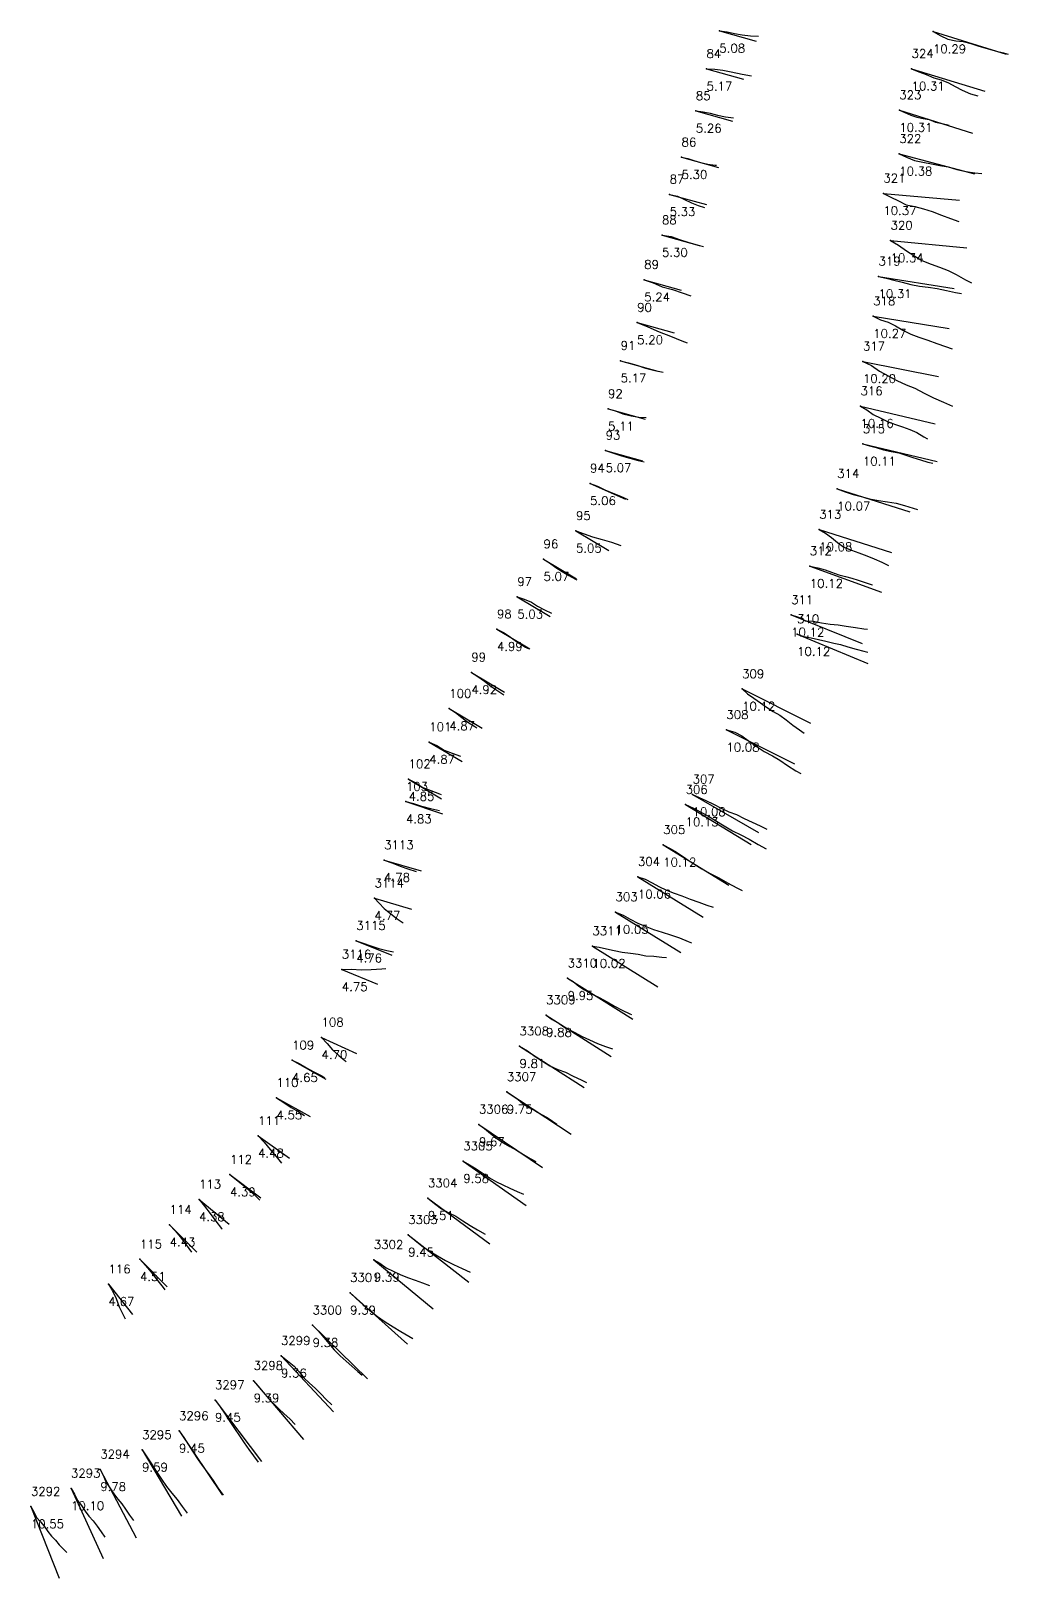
# Model space of a CAD drawing. Extents: x 748677 to 748805, y 8930419 to 8930541.
# Drawn here: x 748677.4 to 748711.5, y 8930419 to 8930473.1 of the extents above; entities that cross this region are included whole.
import ezdxf

# ---------------------------------------------------------------- set-up
doc = ezdxf.new("R2010")
doc.units = 0
for name, color, linetype in [('Hole', 7, 'Continuous'), ('Length', 7, 'Continuous'), ('Number', 7, 'Continuous'), ('Real Hole', 7, 'Continuous'), ('Theoretical Hole', 7, 'Continuous')]:
    doc.layers.add(name, color=color, linetype=linetype)
doc.styles.get("Standard").update_dxf_attribs({"font": 'simplex.shx'})

msp = doc.modelspace()

# ---------------------------------------------------------------- linework, layer by layer
at = {"layer": 'Hole', "color": 244, "true_color": 0x0a11ff}
for p in [(748701.431, 8930473.083, 189.817), (748708.891, 8930473.058, 189.814), (748700.981, 8930471.759, 189.859), (748708.141, 8930471.762, 189.844), (748700.608, 8930470.289, 189.989), (748707.715, 8930470.318, 189.865), (748700.108, 8930468.669, 189.968), (748707.712, 8930468.789, 189.917), (748699.694, 8930467.374, 190.05), (748707.158, 8930467.411, 189.795), (748699.427, 8930465.952, 189.999), (748707.408, 8930465.763, 189.883), (748698.804, 8930464.394, 189.852), (748706.987, 8930464.51, 189.802), (748698.559, 8930462.897, 189.817), (748706.801, 8930463.121, 189.668), (748697.983, 8930461.565, 189.957), (748706.444, 8930461.543, 189.595), (748697.544, 8930459.882, 189.843), (748706.359, 8930459.98, 189.641), (748697.459, 8930458.43, 189.714), (748706.44, 8930458.657, 189.65), (748696.916, 8930457.281, 189.616), (748705.544, 8930457.093, 189.53), (748696.422, 8930455.622, 189.644), (748704.917, 8930455.668, 189.652), (748695.289, 8930454.635, 189.787), (748704.588, 8930454.392, 189.604), (748694.374, 8930453.317, 189.787), (748703.937, 8930452.687, 189.638), (748693.664, 8930452.188, 189.734), (748704.145, 8930452.016, 189.281), (748692.77, 8930450.68, 189.689), (748702.225, 8930450.1, 189.546), (748691.998, 8930449.414, 189.537), (748701.676, 8930448.672, 189.498), (748691.298, 8930448.247, 189.565), (748690.577, 8930446.953, 189.622), (748690.486, 8930446.165, 189.47), (748700.25, 8930446.06, 189.618), (748700.494, 8930446.418, 189.269), (748699.468, 8930444.656, 189.602), (748689.725, 8930444.122, 189.417), (748698.586, 8930443.541, 189.748), (748689.388, 8930442.79, 189.366), (748697.803, 8930442.309, 189.692), (748688.75, 8930441.305, 189.434), (748696.997, 8930441.12, 189.47), (748688.245, 8930440.304, 189.378), (748696.13, 8930439.995, 189.413), (748695.38, 8930438.711, 189.296), (748687.537, 8930437.933, 189.341), (748694.45, 8930437.623, 189.255), (748686.509, 8930437.132, 189.217), (748685.963, 8930435.826, 189.104), (748694.008, 8930436.027, 189.172), (748693.036, 8930434.891, 188.97), (748685.321, 8930434.491, 189.027), (748692.489, 8930433.607, 189.134), (748684.34, 8930433.139, 188.836), (748683.259, 8930432.271, 188.806), (748691.255, 8930432.315, 188.99), (748682.232, 8930431.387, 188.985), (748690.563, 8930431.034, 188.744), (748681.195, 8930430.181, 189.087), (748689.363, 8930430.163, 188.661), (748680.098, 8930429.311, 189.175), (748688.536, 8930429.012, 188.74), (748687.223, 8930427.876, 188.811), (748686.124, 8930426.811, 188.778), (748685.164, 8930425.94, 188.749), (748683.819, 8930425.266, 188.84), (748682.563, 8930424.185, 188.887), (748681.272, 8930423.522, 188.919), (748679.812, 8930422.845, 189.008), (748678.791, 8930422.179, 189.19), (748677.39, 8930421.544, 189.578)]:
    msp.add_point(p, dxfattribs=at)
at = {"layer": 'Real Hole', "color": 1, "true_color": 0xff0000}
for points in [[(748701.431, 8930473.083, 189.817), (748701.7, 8930473.054, 188.854), (748701.961, 8930472.997, 187.891), (748702.226, 8930472.946, 186.928), (748702.514, 8930472.913, 185.971), (748702.798, 8930472.896, 185.012)], [(748708.891, 8930473.058, 189.814), (748709.145, 8930472.929, 188.855), (748709.408, 8930472.801, 187.899), (748709.684, 8930472.739, 186.94), (748709.939, 8930472.712, 185.973), (748710.211, 8930472.642, 185.014), (748710.493, 8930472.555, 184.058), (748710.781, 8930472.473, 183.104), (748711.064, 8930472.386, 182.149), (748711.356, 8930472.321, 181.195), (748711.511, 8930472.275, 180.722)], [(748700.981, 8930471.759, 189.859), (748701.268, 8930471.745, 188.901), (748701.553, 8930471.712, 187.943), (748701.837, 8930471.657, 186.986), (748702.221, 8930471.572, 186.067), (748702.557, 8930471.513, 185.126)], [(748708.141, 8930471.762, 189.844), (748708.393, 8930471.656, 188.882), (748708.652, 8930471.558, 187.921), (748708.917, 8930471.45, 186.963), (748709.171, 8930471.371, 185.999), (748709.427, 8930471.268, 185.038), (748709.665, 8930471.148, 184.074), (748709.913, 8930471.015, 183.114), (748710.201, 8930470.889, 182.165), (748710.454, 8930470.811, 181.201)], [(748700.608, 8930470.289, 189.989), (748700.862, 8930470.258, 189.022), (748701.109, 8930470.209, 188.055), (748701.369, 8930470.143, 187.091), (748701.641, 8930470.081, 186.131), (748701.923, 8930470.043, 185.172)], [(748707.715, 8930470.318, 189.865), (748707.908, 8930470.235, 188.887), (748708.113, 8930470.14, 187.913), (748708.327, 8930470.072, 186.939), (748708.542, 8930470.026, 185.963), (748708.758, 8930469.988, 184.988), (748708.975, 8930469.901, 184.015), (748709.213, 8930469.847, 183.045), (748709.459, 8930469.787, 182.078)], [(748700.108, 8930468.669, 189.968), (748700.328, 8930468.625, 188.993), (748700.54, 8930468.557, 188.018), (748700.771, 8930468.493, 187.048), (748701.027, 8930468.432, 186.083), (748701.284, 8930468.394, 185.117), (748701.328, 8930468.39, 184.922)], [(748707.712, 8930468.789, 189.917), (748707.969, 8930468.675, 188.957), (748708.243, 8930468.562, 188.002), (748708.531, 8930468.497, 187.047), (748708.841, 8930468.444, 186.098), (748709.133, 8930468.389, 185.143), (748709.425, 8930468.332, 184.188), (748709.727, 8930468.246, 183.239), (748710.037, 8930468.178, 182.29), (748710.353, 8930468.133, 181.343), (748710.593, 8930468.102, 180.58)], [(748699.694, 8930467.374, 190.05), (748699.967, 8930467.313, 189.09), (748700.217, 8930467.199, 188.128), (748700.453, 8930467.079, 187.164), (748700.691, 8930466.983, 186.198), (748700.912, 8930466.911, 185.328)], [(748707.158, 8930467.411, 189.795), (748707.42, 8930467.28, 188.839), (748707.688, 8930467.144, 187.885), (748707.955, 8930467.013, 186.93), (748708.258, 8930466.954, 185.979), (748708.553, 8930466.875, 185.027), (748708.863, 8930466.772, 184.082), (748709.182, 8930466.645, 183.143), (748709.502, 8930466.534, 182.202), (748709.796, 8930466.43, 181.252)], [(748699.427, 8930465.952, 189.999), (748699.743, 8930465.906, 189.051), (748700.039, 8930465.8, 188.102), (748700.367, 8930465.694, 187.163), (748700.734, 8930465.592, 186.239), (748700.873, 8930465.553, 185.866)], [(748707.408, 8930465.763, 189.883), (748707.689, 8930465.596, 188.938), (748707.965, 8930465.406, 187.996), (748708.224, 8930465.245, 187.043), (748708.502, 8930465.069, 186.099), (748708.823, 8930464.936, 185.161), (748709.12, 8930464.829, 184.213), (748709.419, 8930464.715, 183.265), (748709.703, 8930464.578, 182.316), (748710.027, 8930464.393, 181.388), (748710.235, 8930464.281, 180.729)], [(748698.804, 8930464.394, 189.852), (748699.115, 8930464.28, 188.908), (748699.435, 8930464.151, 187.97), (748699.791, 8930464.052, 187.041), (748700.127, 8930463.937, 186.106), (748700.433, 8930463.827, 185.267)], [(748706.987, 8930464.51, 189.802), (748707.258, 8930464.443, 188.842), (748707.526, 8930464.384, 187.88), (748707.808, 8930464.306, 186.924), (748708.111, 8930464.23, 185.974), (748708.415, 8930464.174, 185.023), (748708.719, 8930464.131, 184.071), (748709.036, 8930464.093, 183.124), (748709.357, 8930464.016, 182.18), (748709.679, 8930463.947, 181.236), (748709.881, 8930463.908, 180.672)], [(748698.559, 8930462.897, 189.817), (748698.937, 8930462.744, 188.904), (748699.327, 8930462.577, 187.998), (748699.72, 8930462.425, 187.091), (748700.119, 8930462.264, 186.189), (748700.31, 8930462.187, 185.733)], [(748706.801, 8930463.121, 189.668), (748707.061, 8930462.994, 188.711), (748707.32, 8930462.908, 187.749), (748707.579, 8930462.78, 186.791), (748707.84, 8930462.629, 185.838), (748708.111, 8930462.495, 184.885), (748708.397, 8930462.389, 183.932), (748708.705, 8930462.282, 182.987), (748709.024, 8930462.161, 182.047), (748709.321, 8930462.066, 181.097), (748709.564, 8930461.979, 180.34)], [(748697.983, 8930461.565, 189.957), (748698.258, 8930461.496, 188.998), (748698.542, 8930461.407, 188.043), (748698.849, 8930461.309, 187.097), (748699.182, 8930461.224, 186.157), (748699.462, 8930461.168, 185.304)], [(748706.444, 8930461.543, 189.595), (748706.739, 8930461.4, 188.65), (748707.016, 8930461.206, 187.709), (748707.32, 8930461.039, 186.771), (748707.622, 8930460.871, 185.833), (748707.955, 8930460.727, 184.901), (748708.259, 8930460.602, 183.957), (748708.584, 8930460.437, 183.025), (748708.911, 8930460.27, 182.095), (748709.257, 8930460.119, 181.169), (748709.569, 8930459.982, 180.336)], [(748697.544, 8930459.882, 189.843), (748697.803, 8930459.816, 188.879), (748698.064, 8930459.714, 187.919), (748698.346, 8930459.639, 186.963), (748698.614, 8930459.594, 186.001), (748698.871, 8930459.585, 185.138)], [(748706.359, 8930459.98, 189.641), (748706.579, 8930459.845, 188.675), (748706.804, 8930459.692, 187.713), (748707.07, 8930459.561, 186.757), (748707.32, 8930459.432, 185.798), (748707.579, 8930459.341, 184.836), (748707.829, 8930459.258, 183.872), (748708.086, 8930459.167, 182.91), (748708.324, 8930459.054, 181.945), (748708.572, 8930458.909, 180.987), (748708.696, 8930458.836, 180.508)], [(748697.459, 8930458.43, 189.714), (748697.731, 8930458.342, 188.756), (748698.015, 8930458.239, 187.803), (748698.304, 8930458.158, 186.849), (748698.595, 8930458.086, 185.895), (748698.808, 8930458.039, 185.23)], [(748706.44, 8930458.657, 189.65), (748706.678, 8930458.594, 188.681), (748706.91, 8930458.532, 187.71), (748707.156, 8930458.457, 186.744), (748707.427, 8930458.391, 185.783), (748707.692, 8930458.344, 184.82), (748707.94, 8930458.267, 183.855), (748708.189, 8930458.181, 182.89), (748708.448, 8930458.099, 181.927), (748708.713, 8930458.026, 180.966), (748708.887, 8930457.984, 180.289)], [(748696.916, 8930457.281, 189.616), (748697.173, 8930457.178, 188.655), (748697.436, 8930457.051, 187.699), (748697.705, 8930456.939, 186.742), (748697.978, 8930456.829, 185.786), (748698.239, 8930456.72, 184.932)], [(748705.544, 8930457.093, 189.53), (748705.821, 8930456.988, 188.575), (748706.099, 8930456.894, 187.619), (748706.378, 8930456.82, 186.661), (748706.673, 8930456.743, 185.709), (748706.987, 8930456.687, 184.761), (748707.306, 8930456.631, 183.815), (748707.606, 8930456.586, 182.862), (748707.896, 8930456.507, 181.908), (748708.197, 8930456.418, 180.959), (748708.353, 8930456.372, 180.486)], [(748696.422, 8930455.622, 189.644), (748696.709, 8930455.52, 188.691), (748697.001, 8930455.416, 187.741), (748697.336, 8930455.32, 186.803), (748697.662, 8930455.223, 185.863), (748697.992, 8930455.117, 184.925)], [(748704.917, 8930455.668, 189.652), (748705.139, 8930455.54, 188.685), (748705.345, 8930455.387, 187.719), (748705.551, 8930455.221, 186.755), (748705.78, 8930455.051, 185.796), (748706.043, 8930454.945, 184.837), (748706.296, 8930454.852, 183.874), (748706.583, 8930454.756, 182.921), (748706.835, 8930454.646, 181.959), (748707.102, 8930454.529, 181.003), (748707.34, 8930454.414, 180.143)], [(748695.289, 8930454.635, 189.787), (748695.5, 8930454.501, 188.819), (748695.717, 8930454.345, 187.855), (748695.936, 8930454.204, 186.89), (748696.172, 8930454.061, 185.928), (748696.404, 8930453.939, 184.963), (748696.451, 8930453.915, 184.771)], [(748704.588, 8930454.392, 189.604), (748704.864, 8930454.336, 188.644), (748705.127, 8930454.265, 187.682), (748705.347, 8930454.175, 186.711), (748705.606, 8930454.084, 185.749), (748705.831, 8930454.03, 184.776), (748706.056, 8930453.974, 183.804), (748706.28, 8930453.898, 182.832), (748706.517, 8930453.814, 181.864), (748706.732, 8930453.749, 180.89), (748706.777, 8930453.736, 180.695)], [(748694.374, 8930453.317, 189.787), (748694.617, 8930453.235, 188.821), (748694.868, 8930453.135, 187.858), (748695.08, 8930452.998, 186.89), (748695.326, 8930452.866, 185.93), (748695.57, 8930452.745, 184.967)], [(748703.937, 8930452.687, 189.638), (748704.192, 8930452.607, 188.675), (748704.425, 8930452.486, 187.709), (748704.708, 8930452.463, 186.751), (748705, 8930452.406, 185.796), (748705.301, 8930452.36, 184.843), (748705.573, 8930452.337, 183.881), (748705.857, 8930452.289, 182.924), (748706.179, 8930452.244, 181.978), (748706.479, 8930452.202, 181.025), (748706.599, 8930452.187, 180.644)], [(748693.664, 8930452.188, 189.734), (748693.912, 8930452.062, 188.773), (748694.14, 8930451.91, 187.812), (748694.38, 8930451.733, 186.857), (748694.665, 8930451.566, 185.913), (748694.749, 8930451.516, 185.63)], [(748704.145, 8930452.016, 189.281), (748704.384, 8930451.934, 188.313), (748704.633, 8930451.89, 187.346), (748704.89, 8930451.834, 186.381), (748705.149, 8930451.767, 185.418), (748705.425, 8930451.704, 184.458), (748705.663, 8930451.649, 183.489), (748705.917, 8930451.57, 182.525), (748706.202, 8930451.494, 181.569), (748706.474, 8930451.42, 180.61), (748706.612, 8930451.382, 180.131)], [(748692.77, 8930450.68, 189.689), (748692.993, 8930450.531, 188.725), (748693.224, 8930450.37, 187.766), (748693.454, 8930450.203, 186.807), (748693.69, 8930450.033, 185.851), (748693.908, 8930449.9, 184.988)], [(748702.225, 8930450.1, 189.546), (748702.417, 8930449.935, 188.579), (748702.636, 8930449.785, 187.615), (748702.865, 8930449.622, 186.655), (748703.079, 8930449.468, 185.69), (748703.311, 8930449.315, 184.729), (748703.547, 8930449.18, 183.767), (748703.758, 8930449.024, 182.802), (748703.997, 8930448.84, 181.849), (748704.231, 8930448.671, 180.891), (748704.396, 8930448.557, 180.221)], [(748691.998, 8930449.414, 189.537), (748692.215, 8930449.278, 188.57), (748692.433, 8930449.11, 187.609), (748692.65, 8930448.944, 186.647), (748692.887, 8930448.793, 185.687), (748692.958, 8930448.747, 185.399)], [(748701.676, 8930448.672, 189.498), (748701.965, 8930448.596, 188.544), (748702.214, 8930448.462, 187.585), (748702.441, 8930448.299, 186.624), (748702.719, 8930448.104, 185.684), (748702.989, 8930447.919, 184.739), (748703.287, 8930447.767, 183.796), (748703.547, 8930447.61, 182.844), (748703.813, 8930447.423, 181.898), (748704.103, 8930447.246, 180.958), (748704.27, 8930447.146, 180.39)], [(748691.298, 8930448.247, 189.565), (748691.558, 8930448.122, 188.608), (748691.82, 8930447.963, 187.656), (748692.096, 8930447.863, 186.7), (748692.388, 8930447.75, 185.75)], [(748690.577, 8930446.953, 189.622), (748690.825, 8930446.826, 188.662), (748691.071, 8930446.664, 187.706), (748691.359, 8930446.55, 186.755), (748691.655, 8930446.435, 185.807), (748691.711, 8930446.411, 185.616)], [(748690.486, 8930446.165, 189.47), (748690.754, 8930446.098, 188.509), (748691.034, 8930446.01, 187.553), (748691.341, 8930445.929, 186.605), (748691.66, 8930445.858, 185.66)], [(748700.25, 8930446.06, 189.618), (748700.524, 8930445.934, 188.664), (748700.787, 8930445.799, 187.709), (748701.052, 8930445.656, 186.756), (748701.334, 8930445.487, 185.811), (748701.597, 8930445.315, 184.862), (748701.889, 8930445.144, 183.921), (748702.181, 8930445.007, 182.975), (748702.473, 8930444.854, 182.03), (748702.784, 8930444.669, 181.098), (748703.065, 8930444.52, 180.256)], [(748700.494, 8930446.418, 189.269), (748700.728, 8930446.313, 188.302), (748700.962, 8930446.207, 187.336), (748701.226, 8930446.076, 186.381), (748701.488, 8930445.941, 185.425), (748701.759, 8930445.811, 184.471), (748702.027, 8930445.711, 183.513), (748702.293, 8930445.572, 182.559), (748702.57, 8930445.444, 181.607), (748702.857, 8930445.316, 180.657), (748703.09, 8930445.206, 179.9)], [(748699.468, 8930444.656, 189.602), (748699.708, 8930444.533, 188.639), (748699.938, 8930444.404, 187.675), (748700.254, 8930444.177, 186.753), (748700.536, 8930443.993, 185.812), (748700.812, 8930443.823, 184.866), (748701.111, 8930443.661, 183.925), (748701.413, 8930443.504, 182.985), (748701.716, 8930443.333, 182.047), (748702.035, 8930443.161, 181.115), (748702.221, 8930443.067, 180.553)], [(748689.725, 8930444.122, 189.417), (748689.997, 8930444.027, 188.459), (748690.28, 8930443.912, 187.507), (748690.546, 8930443.817, 186.548), (748690.846, 8930443.73, 185.704)], [(748698.586, 8930443.541, 189.748), (748698.843, 8930443.455, 188.785), (748699.079, 8930443.333, 187.821), (748699.317, 8930443.202, 186.859), (748699.584, 8930443.076, 185.904), (748699.853, 8930442.97, 184.946), (748700.125, 8930442.871, 183.989), (748700.408, 8930442.764, 183.036), (748700.709, 8930442.649, 182.089), (748700.997, 8930442.546, 181.137), (748701.214, 8930442.481, 180.475)], [(748689.388, 8930442.79, 189.366), (748689.551, 8930442.622, 188.394), (748689.719, 8930442.434, 187.426), (748689.952, 8930442.243, 186.472), (748690.179, 8930442.078, 185.513), (748690.391, 8930441.935, 184.546)], [(748697.803, 8930442.309, 189.692), (748698.067, 8930442.196, 188.734), (748698.318, 8930442.062, 187.775), (748698.583, 8930441.92, 186.822), (748698.834, 8930441.817, 185.859), (748699.131, 8930441.698, 184.912), (748699.436, 8930441.608, 183.964), (748699.729, 8930441.517, 183.012), (748700.038, 8930441.409, 182.067), (748700.338, 8930441.286, 181.121), (748700.457, 8930441.238, 180.742)], [(748688.75, 8930441.305, 189.434), (748688.996, 8930441.219, 188.469), (748689.255, 8930441.125, 187.507), (748689.538, 8930441.037, 186.552), (748689.821, 8930440.967, 185.596), (748690.048, 8930440.922, 184.726)], [(748696.997, 8930441.12, 189.47), (748697.238, 8930441.08, 188.5), (748697.494, 8930441.022, 187.535), (748697.759, 8930440.965, 186.573), (748698.031, 8930440.91, 185.612), (748698.332, 8930440.87, 184.659), (748698.594, 8930440.834, 183.695), (748698.857, 8930440.781, 182.732), (748699.136, 8930440.767, 181.772), (748699.419, 8930440.737, 180.813), (748699.586, 8930440.725, 180.237)], [(748688.245, 8930440.304, 189.378), (748688.581, 8930440.312, 188.436), (748688.927, 8930440.289, 187.498), (748689.27, 8930440.308, 186.559), (748689.638, 8930440.331, 185.63), (748689.78, 8930440.34, 185.256)], [(748696.13, 8930439.995, 189.413), (748696.325, 8930439.879, 188.439), (748696.523, 8930439.726, 187.471), (748696.719, 8930439.589, 186.5), (748696.992, 8930439.444, 185.549), (748697.26, 8930439.315, 184.594), (748697.512, 8930439.171, 183.637), (748697.773, 8930439.018, 182.684), (748698.033, 8930438.888, 181.727), (748698.309, 8930438.754, 180.776), (748698.362, 8930438.726, 180.585)], [(748695.38, 8930438.711, 189.296), (748695.597, 8930438.562, 188.331), (748695.83, 8930438.414, 187.37), (748696.064, 8930438.257, 186.411), (748696.361, 8930438.115, 185.466), (748696.641, 8930437.966, 184.518), (748696.893, 8930437.848, 183.558), (748697.176, 8930437.713, 182.608), (748697.459, 8930437.61, 181.654), (748697.693, 8930437.534, 180.893)], [(748687.537, 8930437.933, 189.341), (748687.73, 8930437.72, 188.383), (748687.924, 8930437.501, 187.427), (748688.139, 8930437.301, 186.471), (748688.356, 8930437.123, 185.511), (748688.397, 8930437.082, 185.32)], [(748694.45, 8930437.623, 189.255), (748694.73, 8930437.467, 188.308), (748694.993, 8930437.264, 187.364), (748695.251, 8930437.103, 186.412), (748695.509, 8930436.939, 185.46), (748695.785, 8930436.816, 184.507), (748696.059, 8930436.716, 183.55), (748696.324, 8930436.576, 182.596), (748696.608, 8930436.449, 181.645), (748696.785, 8930436.359, 180.974)], [(748686.509, 8930437.132, 189.217), (748686.762, 8930437.015, 188.257), (748687.012, 8930436.869, 187.299), (748687.271, 8930436.734, 186.343), (748687.526, 8930436.599, 185.386), (748687.658, 8930436.524, 184.909)], [(748685.963, 8930435.826, 189.104), (748686.216, 8930435.657, 188.151), (748686.473, 8930435.484, 187.201), (748686.725, 8930435.349, 186.242), (748686.938, 8930435.209, 185.379)], [(748694.008, 8930436.027, 189.172), (748694.194, 8930435.907, 188.197), (748694.388, 8930435.772, 187.225), (748694.579, 8930435.611, 186.257), (748694.815, 8930435.468, 185.296), (748695.016, 8930435.354, 184.323), (748695.214, 8930435.244, 183.349), (748695.418, 8930435.132, 182.376), (748695.604, 8930435.004, 181.402), (748695.757, 8930434.904, 180.623)], [(748693.036, 8930434.891, 188.97), (748693.231, 8930434.744, 188), (748693.432, 8930434.573, 187.036), (748693.655, 8930434.404, 186.075), (748693.887, 8930434.246, 185.116), (748694.114, 8930434.116, 184.151), (748694.343, 8930433.992, 183.185), (748694.595, 8930433.844, 182.229), (748694.827, 8930433.706, 181.266), (748695.023, 8930433.601, 180.498)], [(748685.321, 8930434.491, 189.027), (748685.531, 8930434.268, 188.075), (748685.744, 8930434.019, 187.13), (748685.954, 8930433.766, 186.186), (748686.142, 8930433.54, 185.335)], [(748692.489, 8930433.607, 189.134), (748692.71, 8930433.485, 188.166), (748692.933, 8930433.336, 187.203), (748693.176, 8930433.179, 186.246), (748693.405, 8930433.029, 185.284), (748693.644, 8930432.891, 184.323), (748693.873, 8930432.787, 183.355), (748694.114, 8930432.667, 182.392), (748694.37, 8930432.554, 181.432), (748694.589, 8930432.455, 180.565)], [(748684.34, 8930433.139, 188.836), (748684.569, 8930432.951, 187.881), (748684.806, 8930432.774, 186.926), (748685.052, 8930432.556, 185.981), (748685.288, 8930432.335, 185.035), (748685.382, 8930432.246, 184.657)], [(748683.259, 8930432.271, 188.806), (748683.455, 8930432.032, 187.855), (748683.648, 8930431.783, 186.906), (748683.849, 8930431.516, 185.963), (748684.043, 8930431.262, 185.016), (748684.065, 8930431.238, 184.921)], [(748691.255, 8930432.315, 188.99), (748691.483, 8930432.131, 188.034), (748691.725, 8930431.949, 187.081), (748691.982, 8930431.808, 186.125), (748692.226, 8930431.682, 185.163), (748692.467, 8930431.529, 184.205), (748692.727, 8930431.366, 183.253), (748692.989, 8930431.21, 182.301), (748693.246, 8930431.063, 181.346)], [(748682.232, 8930431.387, 188.985), (748682.424, 8930431.175, 188.027), (748682.611, 8930430.949, 187.071), (748682.809, 8930430.69, 186.125), (748683.002, 8930430.433, 185.178)], [(748690.563, 8930431.034, 188.744), (748690.798, 8930430.849, 187.79), (748691.041, 8930430.647, 186.841), (748691.3, 8930430.474, 185.891), (748691.585, 8930430.298, 184.948), (748691.862, 8930430.138, 184.001), (748692.146, 8930430, 183.052), (748692.448, 8930429.865, 182.109), (748692.733, 8930429.732, 181.159)], [(748681.195, 8930430.181, 189.087), (748681.391, 8930429.97, 188.129), (748681.584, 8930429.736, 187.176), (748681.78, 8930429.485, 186.229), (748682.007, 8930429.2, 185.297), (748682.071, 8930429.12, 185.015)], [(748689.363, 8930430.163, 188.661), (748689.577, 8930430.042, 187.692), (748689.793, 8930429.888, 186.727), (748690.035, 8930429.768, 185.765), (748690.285, 8930429.648, 184.804), (748690.545, 8930429.545, 183.844), (748690.803, 8930429.455, 182.882), (748691.063, 8930429.356, 181.921), (748691.302, 8930429.265, 181.058)], [(748680.098, 8930429.311, 189.175), (748680.238, 8930429.077, 188.213), (748680.363, 8930428.812, 187.257), (748680.474, 8930428.527, 186.305), (748680.609, 8930428.241, 185.356), (748680.675, 8930428.097, 184.882)], [(748688.536, 8930429.012, 188.74), (748688.752, 8930428.814, 187.784), (748688.975, 8930428.601, 186.833), (748689.229, 8930428.393, 185.888), (748689.491, 8930428.184, 184.946), (748689.755, 8930427.998, 183.999), (748690.034, 8930427.817, 183.056), (748690.311, 8930427.657, 182.109), (748690.588, 8930427.493, 181.162), (748690.727, 8930427.413, 180.689)], [(748687.223, 8930427.876, 188.811), (748687.425, 8930427.682, 187.851), (748687.614, 8930427.454, 186.896), (748687.791, 8930427.235, 185.936), (748687.973, 8930427.014, 184.978), (748688.189, 8930426.813, 184.023), (748688.398, 8930426.629, 183.062), (748688.598, 8930426.448, 182.099), (748688.808, 8930426.266, 181.139), (748688.956, 8930426.136, 180.467)], [(748686.124, 8930426.811, 188.778), (748686.351, 8930426.64, 187.819), (748686.577, 8930426.454, 186.863), (748686.751, 8930426.253, 185.899), (748686.919, 8930426.045, 184.935), (748687.118, 8930425.853, 183.974), (748687.316, 8930425.681, 183.009), (748687.512, 8930425.484, 182.049), (748687.701, 8930425.289, 181.086), (748687.893, 8930425.098, 180.124)], [(748685.164, 8930425.94, 188.749), (748685.33, 8930425.751, 187.781), (748685.498, 8930425.543, 186.818), (748685.678, 8930425.343, 185.854), (748685.863, 8930425.147, 184.891), (748686.047, 8930424.953, 183.928), (748686.231, 8930424.784, 182.959), (748686.428, 8930424.604, 181.996), (748686.612, 8930424.408, 181.033)], [(748683.819, 8930425.266, 188.84), (748683.995, 8930425.028, 187.885), (748684.172, 8930424.77, 186.935), (748684.336, 8930424.518, 185.981), (748684.498, 8930424.267, 185.027), (748684.669, 8930424.011, 184.076), (748684.831, 8930423.768, 183.119), (748684.998, 8930423.538, 182.16), (748685.16, 8930423.318, 181.198), (748685.33, 8930423.092, 180.239)], [(748682.563, 8930424.185, 188.887), (748682.73, 8930423.957, 187.928), (748682.895, 8930423.703, 186.975), (748683.051, 8930423.446, 186.021), (748683.224, 8930423.175, 185.074), (748683.406, 8930422.928, 184.122), (748683.579, 8930422.701, 183.164), (748683.755, 8930422.461, 182.209), (748683.916, 8930422.2, 181.257), (748684.098, 8930421.943, 180.308)], [(748681.272, 8930423.522, 188.919), (748681.433, 8930423.287, 187.96), (748681.605, 8930423.038, 187.007), (748681.768, 8930422.785, 186.054), (748681.947, 8930422.506, 185.11), (748682.127, 8930422.25, 184.16), (748682.307, 8930422.013, 183.206), (748682.494, 8930421.787, 182.25), (748682.672, 8930421.552, 181.294), (748682.85, 8930421.309, 180.341)], [(748679.812, 8930422.845, 189.008), (748679.915, 8930422.641, 188.034), (748680.004, 8930422.41, 187.066), (748680.142, 8930422.195, 186.099), (748680.28, 8930421.991, 185.129), (748680.425, 8930421.808, 184.157), (748680.565, 8930421.641, 183.181), (748680.693, 8930421.457, 182.207), (748680.83, 8930421.25, 181.238), (748680.974, 8930421.053, 180.268)], [(748678.791, 8930422.179, 189.19), (748678.913, 8930421.982, 188.217), (748679.019, 8930421.758, 187.248), (748679.15, 8930421.581, 186.273), (748679.282, 8930421.389, 185.3), (748679.415, 8930421.213, 184.325), (748679.559, 8930421.042, 183.35), (748679.707, 8930420.865, 182.377), (748679.842, 8930420.666, 181.407), (748679.975, 8930420.477, 180.434)], [(748677.39, 8930421.544, 189.578), (748677.488, 8930421.359, 188.6), (748677.584, 8930421.158, 187.625), (748677.719, 8930421.011, 186.645), (748677.851, 8930420.855, 185.667), (748677.975, 8930420.675, 184.691), (748678.112, 8930420.51, 183.714), (748678.245, 8930420.372, 182.733), (748678.381, 8930420.213, 181.755), (748678.516, 8930420.069, 180.774), (748678.646, 8930419.941, 179.893)]]:
    msp.add_polyline3d(points, dxfattribs=at)
at = {"layer": 'Theoretical Hole', "color": 244, "true_color": 0x0a11ff}
for p, q in [((748701.431, 8930473.083, 189.817), (748702.714, 8930472.727, 184.914)), ((748708.891, 8930473.058, 189.814), (748711.448, 8930472.27, 179.878)), ((748700.981, 8930471.759, 189.859), (748702.271, 8930471.401, 184.865)), ((748708.141, 8930471.762, 189.844), (748710.702, 8930470.981, 179.888)), ((748700.608, 8930470.289, 189.989), (748701.893, 8930469.933, 184.901)), ((748707.715, 8930470.318, 189.865), (748710.266, 8930469.517, 179.908)), ((748700.108, 8930468.669, 189.968), (748701.396, 8930468.312, 184.839)), ((748707.712, 8930468.789, 189.917), (748710.335, 8930468.096, 179.898)), ((748699.694, 8930467.374, 190.05), (748700.983, 8930467.016, 184.891)), ((748707.158, 8930467.411, 189.795), (748709.819, 8930467.174, 179.775)), ((748699.427, 8930465.952, 189.999), (748700.72, 8930465.593, 184.872)), ((748707.408, 8930465.763, 189.883), (748710.076, 8930465.511, 179.896)), ((748698.804, 8930464.394, 189.852), (748700.098, 8930464.035, 184.787)), ((748706.987, 8930464.51, 189.802), (748709.632, 8930464.083, 179.846)), ((748698.559, 8930462.897, 189.817), (748699.854, 8930462.538, 184.794)), ((748706.801, 8930463.121, 189.668), (748709.449, 8930462.694, 179.754)), ((748697.983, 8930461.565, 189.957), (748699.28, 8930461.205, 184.965)), ((748706.444, 8930461.543, 189.595), (748709.077, 8930461.018, 179.755)), ((748697.544, 8930459.882, 189.843), (748698.838, 8930459.523, 184.913)), ((748706.359, 8930459.98, 189.641), (748708.968, 8930459.361, 179.841)), ((748697.459, 8930458.43, 189.714), (748698.751, 8930458.072, 184.824)), ((748706.44, 8930458.657, 189.65), (748709.036, 8930458.041, 179.898)), ((748696.916, 8930457.281, 189.616), (748698.152, 8930456.735, 184.74)), ((748705.544, 8930457.093, 189.53), (748708.083, 8930456.291, 179.818)), ((748696.422, 8930455.622, 189.644), (748697.575, 8930454.937, 184.775)), ((748704.917, 8930455.668, 189.652), (748707.446, 8930454.865, 179.927)), ((748695.289, 8930454.635, 189.787), (748696.445, 8930453.948, 184.899)), ((748704.588, 8930454.392, 189.604), (748707.096, 8930453.485, 179.842)), ((748694.374, 8930453.317, 189.787), (748695.526, 8930452.632, 184.939)), ((748703.937, 8930452.687, 189.638), (748706.411, 8930451.687, 179.876)), ((748693.664, 8930452.188, 189.734), (748694.817, 8930451.502, 184.928)), ((748704.145, 8930452.016, 189.281), (748706.619, 8930450.992, 179.522)), ((748692.77, 8930450.68, 189.689), (748693.927, 8930449.992, 184.957)), ((748702.225, 8930450.1, 189.546), (748704.608, 8930448.91, 179.783)), ((748691.998, 8930449.414, 189.537), (748693.152, 8930448.728, 184.856)), ((748701.676, 8930448.672, 189.498), (748704.051, 8930447.486, 179.774)), ((748691.298, 8930448.247, 189.565), (748692.45, 8930447.562, 184.883)), ((748690.577, 8930446.953, 189.622), (748691.732, 8930446.266, 184.962)), ((748690.486, 8930446.165, 189.47), (748691.76, 8930445.735, 184.831)), ((748700.25, 8930446.06, 189.618), (748702.543, 8930444.669, 179.849)), ((748700.494, 8930446.418, 189.269), (748702.797, 8930445.084, 179.547)), ((748699.468, 8930444.656, 189.602), (748701.762, 8930443.252, 179.846)), ((748689.725, 8930444.122, 189.417), (748691.014, 8930443.745, 184.83)), ((748698.586, 8930443.541, 189.748), (748700.864, 8930442.126, 180.052)), ((748689.388, 8930442.79, 189.366), (748690.681, 8930442.412, 184.79)), ((748697.803, 8930442.309, 189.692), (748700.083, 8930440.893, 180.007)), ((748688.75, 8930441.305, 189.434), (748689.991, 8930440.803, 184.866)), ((748696.997, 8930441.12, 189.47), (748699.279, 8930439.703, 179.817)), ((748688.245, 8930440.304, 189.378), (748689.487, 8930439.795, 184.821)), ((748696.13, 8930439.995, 189.413), (748698.405, 8930438.571, 179.832)), ((748695.38, 8930438.711, 189.296), (748697.65, 8930437.267, 179.789)), ((748687.537, 8930437.933, 189.341), (748688.758, 8930437.373, 184.837)), ((748694.45, 8930437.623, 189.255), (748696.709, 8930436.185, 179.818)), ((748686.509, 8930437.132, 189.217), (748687.684, 8930436.473, 184.766)), ((748685.963, 8930435.826, 189.104), (748687.139, 8930435.166, 184.758)), ((748694.008, 8930436.027, 189.172), (748696.25, 8930434.552, 179.799)), ((748693.036, 8930434.891, 188.97), (748695.255, 8930433.385, 179.679)), ((748685.321, 8930434.491, 189.027), (748686.416, 8930433.712, 184.753)), ((748692.489, 8930433.607, 189.134), (748694.681, 8930432.063, 179.937)), ((748684.34, 8930433.139, 188.836), (748685.413, 8930432.328, 184.657)), ((748683.259, 8930432.271, 188.806), (748684.307, 8930431.413, 184.641)), ((748691.255, 8930432.315, 188.99), (748693.414, 8930430.724, 179.866)), ((748682.232, 8930431.387, 188.985), (748683.177, 8930430.426, 184.765)), ((748690.563, 8930431.034, 188.744), (748692.68, 8930429.387, 179.683)), ((748681.195, 8930430.181, 189.087), (748682.142, 8930429.219, 184.784)), ((748689.363, 8930430.163, 188.661), (748691.432, 8930428.448, 179.664)), ((748680.098, 8930429.311, 189.175), (748680.939, 8930428.256, 184.704)), ((748688.536, 8930429.012, 188.74), (748690.541, 8930427.223, 179.743)), ((748687.223, 8930427.876, 188.811), (748689.148, 8930426.008, 179.823)), ((748686.124, 8930426.811, 188.778), (748687.96, 8930424.856, 179.81)), ((748685.164, 8930425.94, 188.749), (748686.905, 8930423.887, 179.753)), ((748683.819, 8930425.266, 188.84), (748685.446, 8930423.123, 179.781)), ((748682.563, 8930424.185, 188.887), (748684.066, 8930421.958, 179.827)), ((748681.272, 8930423.522, 188.919), (748682.649, 8930421.21, 179.714)), ((748679.812, 8930422.845, 189.008), (748681.061, 8930420.458, 179.606)), ((748678.791, 8930422.179, 189.19), (748679.91, 8930419.734, 179.455)), ((748677.39, 8930421.544, 189.578), (748678.379, 8930419.048, 179.375))]:
    msp.add_line(p, q, dxfattribs=at)

# ---------------------------------------------------------------- texts
at = {"layer": 'Length', "color": 244, "true_color": 0x0a11ff}
for s, p in [('5.08', (748701.431, 8930472.329, 189.817)), ('10.29', (748708.891, 8930472.304, 189.814)), ('5.17', (748700.981, 8930471.005, 189.859)), ('10.31', (748708.141, 8930471.008, 189.844)), ('5.26', (748700.608, 8930469.535, 189.989)), ('10.31', (748707.715, 8930469.564, 189.865)), ('5.30', (748700.108, 8930467.915, 189.968)), ('10.38', (748707.712, 8930468.035, 189.917)), ('5.33', (748699.694, 8930466.62, 190.05)), ('10.37', (748707.158, 8930466.657, 189.795)), ('5.30', (748699.427, 8930465.198, 189.999)), ('10.34', (748707.408, 8930465.009, 189.883)), ('5.24', (748698.804, 8930463.64, 189.852)), ('10.31', (748706.987, 8930463.756, 189.802)), ('5.20', (748698.559, 8930462.143, 189.817)), ('10.27', (748706.801, 8930462.367, 189.668)), ('5.17', (748697.983, 8930460.811, 189.957)), ('10.20', (748706.444, 8930460.789, 189.595)), ('10.16', (748706.359, 8930459.226, 189.641)), ('5.11', (748697.544, 8930459.128, 189.843)), ('5.07', (748697.459, 8930457.676, 189.714)), ('10.11', (748706.44, 8930457.903, 189.65)), ('5.06', (748696.916, 8930456.527, 189.616)), ('10.07', (748705.544, 8930456.339, 189.53)), ('5.05', (748696.422, 8930454.868, 189.644)), ('10.08', (748704.917, 8930454.914, 189.652)), ('5.07', (748695.289, 8930453.881, 189.787)), ('10.12', (748704.588, 8930453.638, 189.604)), ('5.03', (748694.374, 8930452.563, 189.787)), ('10.12', (748703.937, 8930451.933, 189.638)), ('4.99', (748693.664, 8930451.434, 189.734)), ('10.12', (748704.145, 8930451.262, 189.281)), ('4.92', (748692.77, 8930449.926, 189.689)), ('10.12', (748702.225, 8930449.346, 189.546)), ('4.87', (748691.998, 8930448.66, 189.537)), ('10.08', (748701.676, 8930447.918, 189.498)), ('4.87', (748691.298, 8930447.493, 189.565)), ('4.85', (748690.577, 8930446.199, 189.622)), ('4.83', (748690.486, 8930445.411, 189.47)), ('10.13', (748700.25, 8930445.306, 189.618)), ('10.08', (748700.494, 8930445.664, 189.269)), ('10.12', (748699.468, 8930443.902, 189.602)), ('4.78', (748689.725, 8930443.368, 189.417)), ('10.06', (748698.586, 8930442.787, 189.748)), ('4.77', (748689.388, 8930442.036, 189.366)), ('10.05', (748697.803, 8930441.555, 189.692)), ('4.76', (748688.75, 8930440.551, 189.434)), ('10.02', (748696.997, 8930440.366, 189.47)), ('4.75', (748688.245, 8930439.55, 189.378)), ('9.95', (748696.13, 8930439.241, 189.413)), ('9.88', (748695.38, 8930437.957, 189.296)), ('4.70', (748687.537, 8930437.179, 189.341)), ('9.81', (748694.45, 8930436.869, 189.255)), ('4.65', (748686.509, 8930436.378, 189.217)), ('4.55', (748685.963, 8930435.072, 189.104)), ('9.75', (748694.008, 8930435.273, 189.172)), ('9.67', (748693.036, 8930434.137, 188.97)), ('4.48', (748685.321, 8930433.737, 189.027)), ('9.58', (748692.489, 8930432.853, 189.134)), ('4.39', (748684.34, 8930432.385, 188.836)), ('4.38', (748683.259, 8930431.517, 188.806)), ('9.51', (748691.255, 8930431.561, 188.99)), ('4.43', (748682.232, 8930430.633, 188.985)), ('9.45', (748690.563, 8930430.28, 188.744)), ('4.51', (748681.195, 8930429.427, 189.087)), ('9.39', (748689.363, 8930429.409, 188.661)), ('4.67', (748680.098, 8930428.557, 189.175)), ('9.39', (748688.536, 8930428.258, 188.74)), ('9.38', (748687.223, 8930427.122, 188.811)), ('9.36', (748686.124, 8930426.057, 188.778)), ('9.39', (748685.164, 8930425.186, 188.749)), ('9.45', (748683.819, 8930424.512, 188.84)), ('9.45', (748682.563, 8930423.431, 188.887)), ('9.59', (748681.272, 8930422.768, 188.919)), ('9.78', (748679.812, 8930422.091, 189.008)), ('10.10', (748678.791, 8930421.425, 189.19)), ('10.55', (748677.39, 8930420.79, 189.578))]:
    msp.add_text(s, height=0.3, dxfattribs=at).set_placement(p)
at = {"layer": 'Number', "color": 244, "true_color": 0x0a11ff}
for s, p in [('84', (748700.981, 8930472.14, 189.859)), ('324', (748708.141, 8930472.143, 189.844)), ('85', (748700.608, 8930470.67, 189.989)), ('323', (748707.715, 8930470.699, 189.865)), ('86', (748700.108, 8930469.05, 189.968)), ('322', (748707.712, 8930469.17, 189.917)), ('87', (748699.694, 8930467.755, 190.05)), ('321', (748707.158, 8930467.792, 189.795)), ('88', (748699.427, 8930466.333, 189.999)), ('320', (748707.408, 8930466.144, 189.883)), ('89', (748698.804, 8930464.775, 189.852)), ('319', (748706.987, 8930464.891, 189.802)), ('318', (748706.801, 8930463.502, 189.668)), ('90', (748698.559, 8930463.278, 189.817)), ('91', (748697.983, 8930461.946, 189.957)), ('317', (748706.444, 8930461.924, 189.595)), ('92', (748697.544, 8930460.263, 189.843)), ('316', (748706.359, 8930460.361, 189.641)), ('93', (748697.459, 8930458.811, 189.714)), ('315', (748706.44, 8930459.038, 189.65)), ('94', (748696.916, 8930457.662, 189.616)), ('314', (748705.544, 8930457.474, 189.53)), ('95', (748696.422, 8930456.003, 189.644)), ('313', (748704.917, 8930456.049, 189.652)), ('96', (748695.289, 8930455.016, 189.787)), ('312', (748704.588, 8930454.773, 189.604)), ('97', (748694.374, 8930453.698, 189.787)), ('311', (748703.937, 8930453.068, 189.638)), ('98', (748693.664, 8930452.569, 189.734)), ('310', (748704.145, 8930452.397, 189.281)), ('99', (748692.77, 8930451.061, 189.689)), ('309', (748702.225, 8930450.481, 189.546)), ('100', (748691.998, 8930449.795, 189.537)), ('308', (748701.676, 8930449.053, 189.498)), ('101', (748691.298, 8930448.628, 189.565)), ('102', (748690.577, 8930447.334, 189.622)), ('307', (748700.494, 8930446.799, 189.269)), ('103', (748690.486, 8930446.546, 189.47)), ('306', (748700.25, 8930446.441, 189.618)), ('305', (748699.468, 8930445.037, 189.602)), ('3113', (748689.725, 8930444.503, 189.417)), ('304', (748698.586, 8930443.922, 189.748)), ('3114', (748689.388, 8930443.171, 189.366)), ('303', (748697.803, 8930442.69, 189.692)), ('3115', (748688.75, 8930441.686, 189.434)), ('3311', (748696.997, 8930441.501, 189.47)), ('3116', (748688.245, 8930440.685, 189.378)), ('3310', (748696.13, 8930440.376, 189.413)), ('3309', (748695.38, 8930439.092, 189.296)), ('108', (748687.537, 8930438.314, 189.341)), ('3308', (748694.45, 8930438.004, 189.255)), ('109', (748686.509, 8930437.513, 189.217)), ('110', (748685.963, 8930436.207, 189.104)), ('3307', (748694.008, 8930436.408, 189.172)), ('111', (748685.321, 8930434.872, 189.027)), ('3306', (748693.036, 8930435.272, 188.97)), ('3305', (748692.489, 8930433.988, 189.134)), ('112', (748684.34, 8930433.52, 188.836)), ('113', (748683.259, 8930432.652, 188.806)), ('3304', (748691.255, 8930432.696, 188.99)), ('114', (748682.232, 8930431.768, 188.985)), ('3303', (748690.563, 8930431.415, 188.744)), ('115', (748681.195, 8930430.562, 189.087)), ('3302', (748689.363, 8930430.544, 188.661)), ('116', (748680.098, 8930429.692, 189.175)), ('3301', (748688.536, 8930429.393, 188.74)), ('3300', (748687.223, 8930428.257, 188.811)), ('3299', (748686.124, 8930427.192, 188.778)), ('3298', (748685.164, 8930426.321, 188.749)), ('3297', (748683.819, 8930425.647, 188.84)), ('3296', (748682.563, 8930424.566, 188.887)), ('3295', (748681.272, 8930423.903, 188.919)), ('3294', (748679.812, 8930423.226, 189.008)), ('3293', (748678.791, 8930422.56, 189.19)), ('3292', (748677.39, 8930421.925, 189.578))]:
    msp.add_text(s, height=0.3, dxfattribs=at).set_placement(p)

doc.saveas('drawing.dxf')
